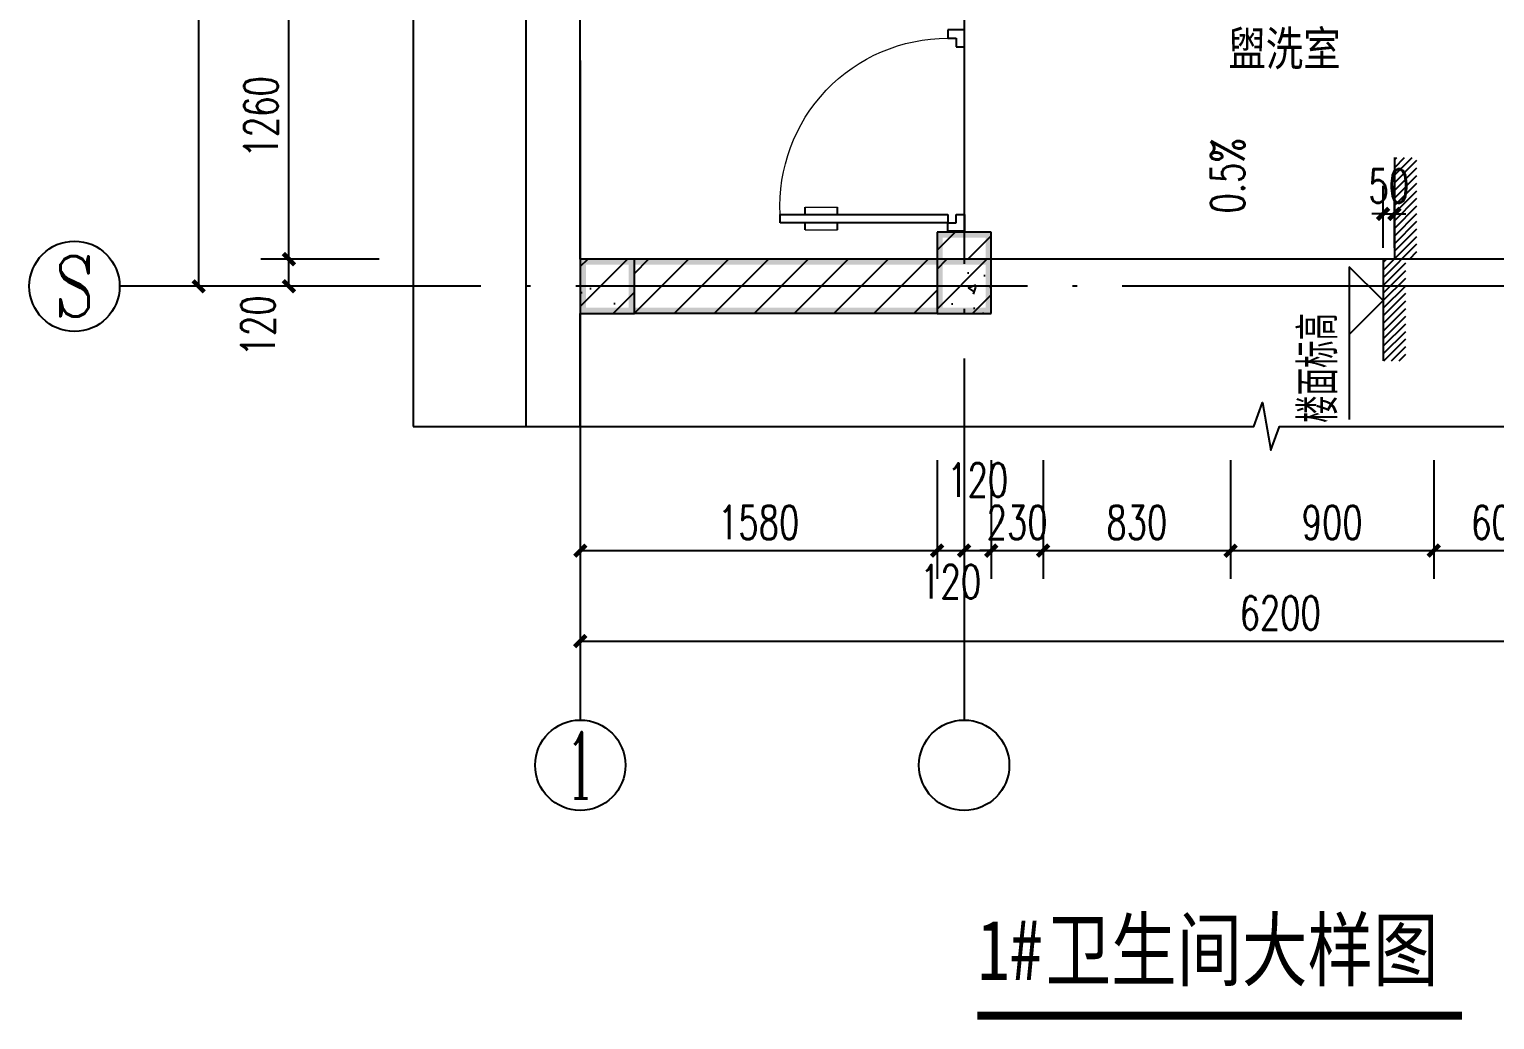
# Model space of a CAD drawing. Extents: x 14095202 to 14511487, y -1430609 to -90420.
# Drawn here: x 14095202 to 14101692, y -1408477 to -1404093 of the extents above; entities that cross this region are included whole.
import ezdxf
from ezdxf.enums import TextEntityAlignment as Align

# ---------------------------------------------------------------- set-up
doc = ezdxf.new("R2010")
doc.units = 0
doc.header["$LTSCALE"] = 1000
doc.header["$MEASUREMENT"] = 0
doc.linetypes.add('DOTE', pattern=[2.42, 2, -0.2, 0.02, -0.2])
for name, color, linetype in [('AXIS', 3, 'Continuous'), ('AXIS_TEXT', 7, 'Continuous'), ('COLUMN', 2, 'Continuous'), ('DIM_ELEV', 3, 'Continuous'), ('DIM_SYMB', 3, 'Continuous'), ('DOTE', 1, 'DOTE'), ('PUB_DIM', 3, 'Continuous'), ('PUB_HATCH', 8, 'Continuous'), ('PUB_TEXT', 7, 'Continuous'), ('PUB_WALL', 9, 'Continuous'), ('WALL', 9, 'Continuous'), ('WALL-PARAPET', 6, 'Continuous'), ('WINDOW', 4, 'Continuous'), ('填充', 251, 'Continuous'), ('看线', 149, 'Continuous')]:
    doc.layers.add(name, color=color, linetype=linetype)
doc.styles.add('_TCH_AXIS', font='COMPLEX', dxfattribs={"bigfont": 'GBCBIG'})
doc.styles.add('_TCH_DIM', font='SIMPLEX', dxfattribs={"bigfont": 'GBCBIG'})
doc.styles.add('_TCH_DIM_T3', font='SIMPLEX', dxfattribs={"width": 0.705882, "bigfont": 'GBCBIG'})
doc.styles.add('COMPLEX', font='COMPLEX')
doc.styles.add('YAYA', font='', dxfattribs={"width": 0.8, "height": 1})
doc.styles.get('YAYA').set_extended_font_data('SimSun')
doc.dimstyles.new('_TCH_ARCH&&50', dxfattribs={"dimtxt": 148.75, "dimasz": 50, "dimexe": 125, "dimexo": 150, "dimgap": 50, "dimtad": 1, "dimdec": 0, "dimzin": 0, "dimdsep": 46, "dimtxsty": '_TCH_DIM_T3', "dimblk": 'ARCHTICK', "dimcen": 0.09, "dimclrt": 7, "dimazin": 2, "dimtfac": 1, "dimtdec": 0, "dimtix": 1, "dimtmove": 2, "dimatfit": 3, "dimfxl": 0, "dimtolj": 1, "dimtzin": 0, "dimarcsym": 0})
pattern_1 = [(45, (0, 89.76), (-88.388383, 88.388383), [])]
pattern_2 = [(45, (0, 0), (-88.3883476, 88.3883476), []), (50, (0, 0), (358.630091, -31.3760675), [37.5, -412.5]), (355, (0, 0), (-69.375667, 376.096067), [30, -330]), (100.4514, (29.9, -2.6), (289.254691, 344.719771), [31.870095, -350.571056]), (46.1842, (0, 100), (533.620524, -82.759507), [56.25, -618.75]), (96.6356, (44.47, 93.1), (467.331353, 487.058935), [47.805144, -525.8565]), (351.1842, (0, 100), (467.330973, 487.0593), [45, -495]), (21, (50, 75), (298.453526, -201.3094453), [37.5, -412.5]), (326, (50, 75), (121.657666, 362.575023), [30, -330]), (71.4514, (74.87, 58.22), (420.111314, 161.265248), [31.870095, -350.571056]), (37.5, (0, 0), (6.0799277, 166.4469269), [0, -326, 0, -335, 0, -331.25]), (7.5, (0, 0), (131.5347687, 197.205856), [0, -191, 0, -318.5, 0, -126.25]), (327.5, (-111.5, 0), (266.9112181, -11.2774359), [0, -125, 0, -390, 0, -517.5]), (317.5, (-161.5, 0), (291.5930847, 50.052491), [0, -162.5, 0, -259, 0, -367.5])]

# ---------------------------------------------------------------- blocks, each defined once
blk = doc.blocks.new('A$C687E1119')
at = {"layer": '填充', "color": 148}
for p, q in [((100, 1778), (122, 1800)), ((100, 1710), (190, 1800)), ((100, 1643), (257, 1800)), ((100, 1576), (300, 1776)), ((100, 1508), (300, 1708)), ((100, 1441), (300, 1641)), ((100, 1374), (300, 1574)), ((100, 1306), (300, 1506)), ((100, 1239), (300, 1439)), ((100, 1172), (300, 1372)), ((100, 1104), (300, 1304)), ((100, 1037), (300, 1237)), ((100, 970), (300, 1170)), ((100, 902), (300, 1102)), ((0, 735), (300, 1035)), ((233, 900), (300, 967)), ((0, 870), (30, 900)), ((0, 802), (98, 900)), ((0, 667), (200, 867)), ((0, 600), (200, 800)), ((0, 533), (200, 733)), ((0, 465), (200, 665)), ((0, 398), (200, 598)), ((0, 331), (200, 531)), ((0, 263), (200, 463)), ((0, 196), (200, 396)), ((0, 129), (200, 329)), ((0, 61), (200, 261)), ((6, 0), (200, 194)), ((73, 0), (200, 127)), ((141, 0), (200, 59))]:
    blk.add_line(p, q, dxfattribs=at)
at = {"layer": '看线', "color": 104}
blk.add_lwpolyline([(100, 1800), (100, 900), (0, 900), (0, 0)], dxfattribs=at)
blk = doc.blocks.new('$DorLib2D$00000009')
for p, q in [((0.4129, 0.9053), (0.4129, 0.0807)), ((0.4541, 0.9053), (0.4129, 0.9053)), ((0.4541, 0.0807), (0.4541, 0.9053)), ((0.4129, 0.7822), (0.378, 0.7822)), ((0.489, 0.7822), (0.4541, 0.7822)), ((0.4129, 0.6235), (0.378, 0.6235)), ((0.489, 0.6235), (0.4541, 0.6235)), ((-0.4941, 0.0807), (-0.4529, 0.0807)), ((-0.4941, -0.0018), (-0.4941, 0.0807)), ((-0.4529, 0.0807), (-0.4529, 0.0395)), ((0.4129, 0.0807), (0.4541, 0.0807)), ((0.4953, 0.0807), (0.4541, 0.0807)), ((0.4541, 0.0807), (0.4541, 0.0395)), ((0.4953, -0.0018), (0.4953, 0.0807)), ((-0.4529, 0.0395), (-0.4117, 0.0395)), ((-0.4117, 0.0395), (-0.4117, -0.0018)), ((0.4541, 0.0395), (0.4129, 0.0395)), ((0.4129, 0.0395), (0.4129, -0.0018)), ((-0.4941, -0.0018), (-0.4941, -0.0018)), ((-0.4117, -0.0018), (-0.4941, -0.0018)), ((0.4129, -0.0018), (0.4953, -0.0018)), ((0.4953, -0.0018), (0.4953, -0.0018))]:
    blk.add_line(p, q)
at = {"lineweight": 13}
for p, q in [((0.378, 0.7822), (0.378, 0.6235)), ((0.489, 0.7822), (0.489, 0.6235))]:
    blk.add_line(p, q, dxfattribs=at)
blk.add_arc((0.3716, 0.0817), 0.8246, 87.13397, 180.07167, dxfattribs=at)
blk = doc.blocks.new('_AXISO')
blk.add_circle((0, 0), 0.5)
at = {"layer": 'AXIS_TEXT', "style": 'COMPLEX', "width": 1.041667}
blk.add_attdef('A', text='', height=0.56, dxfattribs=at).set_placement((-0.25, -0.28), (0.25, -0.28), align=Align.FIT)
blk = doc.blocks.new('_ArchTick')
at = {"color": 0, "linetype": 'ByBlock', "const_width": 0.4}
blk.add_lwpolyline([(-0.5, -0.5), (0.5, 0.5)], dxfattribs=at)
blk = doc.blocks.new('*D947')
at = {"layer": 'AXIS', "color": 0, "lineweight": -2}
for p, q in [((14097642.2, -1406000.8), (14097642.2, -1406925.8)), ((14103842.2, -1406000.8), (14103842.2, -1406925.8)), ((14097642.2, -1406800.8), (14103842.2, -1406800.8))]:
    blk.add_line(p, q, dxfattribs=at)
at = {"layer": 'Defpoints', "color": 0}
for p in [(14097642.2, -1405850.8), (14103842.2, -1405850.8), (14103842.2, -1406800.8)]:
    blk.add_point(p, dxfattribs=at)
at = {"layer": 'AXIS', "color": 0, "lineweight": -2, "xscale": 50, "yscale": 50, "zscale": 50, "rotation": 180}
blk.add_blockref('_ArchTick', (14097642.2, -1406800.8), dxfattribs=at)
at = {"layer": 'AXIS', "color": 0, "lineweight": -2, "xscale": 50, "yscale": 50, "zscale": 50}
blk.add_blockref('_ArchTick', (14103842.2, -1406800.8), dxfattribs=at)
at = {"layer": 'AXIS', "color": 7, "insert": (14100742.2, -1406676.4), "char_height": 148.75, "attachment_point": 5, "style": '_TCH_DIM_T3'}
blk.add_mtext('\\A1;6200', dxfattribs=at)
blk = doc.blocks.new('*D948')
at = {"layer": 'AXIS', "color": 0, "lineweight": -2}
for p, q in [((14097642.2, -1406000.8), (14097642.2, -1406525.8)), ((14099222.2, -1406000.8), (14099222.2, -1406525.8)), ((14097642.2, -1406400.8), (14099222.2, -1406400.8))]:
    blk.add_line(p, q, dxfattribs=at)
at = {"layer": 'Defpoints', "color": 0}
for p in [(14097642.2, -1405850.8), (14099222.2, -1405850.8), (14099222.2, -1406400.8)]:
    blk.add_point(p, dxfattribs=at)
at = {"layer": 'AXIS', "color": 0, "lineweight": -2, "xscale": 50, "yscale": 50, "zscale": 50, "rotation": 180}
blk.add_blockref('_ArchTick', (14097642.2, -1406400.8), dxfattribs=at)
at = {"layer": 'AXIS', "color": 0, "lineweight": -2, "xscale": 50, "yscale": 50, "zscale": 50}
blk.add_blockref('_ArchTick', (14099222.2, -1406400.8), dxfattribs=at)
at = {"layer": 'AXIS', "color": 7, "insert": (14098432.2, -1406276.4), "char_height": 148.75, "attachment_point": 5, "style": '_TCH_DIM_T3'}
blk.add_mtext('\\A1;1580', dxfattribs=at)
blk = doc.blocks.new('*D949')
at = {"layer": 'AXIS', "color": 0, "lineweight": -2}
for p, q in [((14099222.2, -1406000.8), (14099222.2, -1406525.8)), ((14099342.2, -1406000.8), (14099342.2, -1406525.8)), ((14099222.2, -1406400.8), (14099342.2, -1406400.8))]:
    blk.add_line(p, q, dxfattribs=at)
at = {"layer": 'Defpoints', "color": 0}
for p in [(14099222.2, -1405850.8), (14099342.2, -1405850.8), (14099342.2, -1406400.8)]:
    blk.add_point(p, dxfattribs=at)
at = {"layer": 'AXIS', "color": 0, "lineweight": -2, "xscale": 50, "yscale": 50, "zscale": 50, "rotation": 180}
blk.add_blockref('_ArchTick', (14099222.2, -1406400.8), dxfattribs=at)
at = {"layer": 'AXIS', "color": 0, "lineweight": -2, "xscale": 50, "yscale": 50, "zscale": 50}
blk.add_blockref('_ArchTick', (14099342.2, -1406400.8), dxfattribs=at)
at = {"layer": 'AXIS', "color": 7, "insert": (14099282.2, -1406538.3), "char_height": 148.75, "attachment_point": 5, "style": '_TCH_DIM_T3'}
blk.add_mtext('\\A1;120', dxfattribs=at)
blk = doc.blocks.new('*D950')
at = {"layer": 'AXIS', "color": 0, "lineweight": -2}
for p, q in [((14099342.2, -1406000.8), (14099342.2, -1406525.8)), ((14099462.2, -1406000.8), (14099462.2, -1406525.8)), ((14099342.2, -1406400.8), (14099462.2, -1406400.8))]:
    blk.add_line(p, q, dxfattribs=at)
at = {"layer": 'Defpoints', "color": 0}
for p in [(14099342.2, -1405850.8), (14099462.2, -1405850.8), (14099462.2, -1406400.8)]:
    blk.add_point(p, dxfattribs=at)
at = {"layer": 'AXIS', "color": 0, "lineweight": -2, "xscale": 50, "yscale": 50, "zscale": 50, "rotation": 180}
blk.add_blockref('_ArchTick', (14099342.2, -1406400.8), dxfattribs=at)
at = {"layer": 'AXIS', "color": 0, "lineweight": -2, "xscale": 50, "yscale": 50, "zscale": 50}
blk.add_blockref('_ArchTick', (14099462.2, -1406400.8), dxfattribs=at)
at = {"layer": 'AXIS', "color": 7, "insert": (14099402.2, -1406088.3), "char_height": 148.75, "attachment_point": 5, "style": '_TCH_DIM_T3'}
blk.add_mtext('\\A1;120', dxfattribs=at)
blk = doc.blocks.new('*D951')
at = {"layer": 'AXIS', "color": 0, "lineweight": -2}
for p, q in [((14099462.2, -1406000.8), (14099462.2, -1406525.8)), ((14099692.2, -1406000.8), (14099692.2, -1406525.8)), ((14099462.2, -1406400.8), (14099412.2, -1406400.8)), ((14099462.2, -1406400.8), (14099692.2, -1406400.8)), ((14099692.2, -1406400.8), (14099742.2, -1406400.8))]:
    blk.add_line(p, q, dxfattribs=at)
at = {"layer": 'Defpoints', "color": 0}
for p in [(14099462.2, -1405850.8), (14099692.2, -1405850.8), (14099692.2, -1406400.8)]:
    blk.add_point(p, dxfattribs=at)
at = {"layer": 'AXIS', "color": 0, "lineweight": -2, "xscale": 50, "yscale": 50, "zscale": 50}
blk.add_blockref('_ArchTick', (14099462.2, -1406400.8), dxfattribs=at)
at = {"layer": 'AXIS', "color": 0, "lineweight": -2, "xscale": 50, "yscale": 50, "zscale": 50, "rotation": 180}
blk.add_blockref('_ArchTick', (14099692.2, -1406400.8), dxfattribs=at)
at = {"layer": 'AXIS', "color": 7, "insert": (14099577.2, -1406276.4), "char_height": 148.75, "attachment_point": 5, "style": '_TCH_DIM_T3'}
blk.add_mtext('\\A1;230', dxfattribs=at)
blk = doc.blocks.new('*D952')
at = {"layer": 'AXIS', "color": 0, "lineweight": -2}
for p, q in [((14099692.2, -1406000.8), (14099692.2, -1406525.8)), ((14100522.2, -1406000.8), (14100522.2, -1406525.8)), ((14099692.2, -1406400.8), (14100522.2, -1406400.8))]:
    blk.add_line(p, q, dxfattribs=at)
at = {"layer": 'Defpoints', "color": 0}
for p in [(14099692.2, -1405850.8), (14100522.2, -1405850.8), (14100522.2, -1406400.8)]:
    blk.add_point(p, dxfattribs=at)
at = {"layer": 'AXIS', "color": 0, "lineweight": -2, "xscale": 50, "yscale": 50, "zscale": 50, "rotation": 180}
blk.add_blockref('_ArchTick', (14099692.2, -1406400.8), dxfattribs=at)
at = {"layer": 'AXIS', "color": 0, "lineweight": -2, "xscale": 50, "yscale": 50, "zscale": 50}
blk.add_blockref('_ArchTick', (14100522.2, -1406400.8), dxfattribs=at)
at = {"layer": 'AXIS', "color": 7, "insert": (14100107.2, -1406276.4), "char_height": 148.75, "attachment_point": 5, "style": '_TCH_DIM_T3'}
blk.add_mtext('\\A1;830', dxfattribs=at)
blk = doc.blocks.new('*D953')
at = {"layer": 'AXIS', "color": 0, "lineweight": -2}
for p, q in [((14100522.2, -1406000.8), (14100522.2, -1406525.8)), ((14101422.2, -1406000.8), (14101422.2, -1406525.8)), ((14100522.2, -1406400.8), (14101422.2, -1406400.8))]:
    blk.add_line(p, q, dxfattribs=at)
at = {"layer": 'Defpoints', "color": 0}
for p in [(14100522.2, -1405850.8), (14101422.2, -1405850.8), (14101422.2, -1406400.8)]:
    blk.add_point(p, dxfattribs=at)
at = {"layer": 'AXIS', "color": 0, "lineweight": -2, "xscale": 50, "yscale": 50, "zscale": 50, "rotation": 180}
blk.add_blockref('_ArchTick', (14100522.2, -1406400.8), dxfattribs=at)
at = {"layer": 'AXIS', "color": 0, "lineweight": -2, "xscale": 50, "yscale": 50, "zscale": 50}
blk.add_blockref('_ArchTick', (14101422.2, -1406400.8), dxfattribs=at)
at = {"layer": 'AXIS', "color": 7, "insert": (14100972.2, -1406276.4), "char_height": 148.75, "attachment_point": 5, "style": '_TCH_DIM_T3'}
blk.add_mtext('\\A1;900', dxfattribs=at)
blk = doc.blocks.new('*D954')
at = {"layer": 'AXIS', "color": 0, "lineweight": -2}
for p, q in [((14101422.2, -1406000.8), (14101422.2, -1406525.8)), ((14102022.2, -1406000.8), (14102022.2, -1406525.8)), ((14101422.2, -1406400.8), (14102022.2, -1406400.8))]:
    blk.add_line(p, q, dxfattribs=at)
at = {"layer": 'Defpoints', "color": 0}
for p in [(14101422.2, -1405850.8), (14102022.2, -1405850.8), (14102022.2, -1406400.8)]:
    blk.add_point(p, dxfattribs=at)
at = {"layer": 'AXIS', "color": 0, "lineweight": -2, "xscale": 50, "yscale": 50, "zscale": 50, "rotation": 180}
blk.add_blockref('_ArchTick', (14101422.2, -1406400.8), dxfattribs=at)
at = {"layer": 'AXIS', "color": 0, "lineweight": -2, "xscale": 50, "yscale": 50, "zscale": 50}
blk.add_blockref('_ArchTick', (14102022.2, -1406400.8), dxfattribs=at)
at = {"layer": 'AXIS', "color": 7, "insert": (14101722.2, -1406276.4), "char_height": 148.75, "attachment_point": 5, "style": '_TCH_DIM_T3'}
blk.add_mtext('\\A1;600', dxfattribs=at)
blk = doc.blocks.new('*D959')
at = {"layer": 'AXIS', "color": 0, "lineweight": -2}
for p, q in [((14096752.2, -1400130.8), (14095827.2, -1400130.8)), ((14095952.2, -1405230.8), (14095952.2, -1400130.8)), ((14096752.2, -1405230.8), (14095827.2, -1405230.8))]:
    blk.add_line(p, q, dxfattribs=at)
at = {"layer": 'Defpoints', "color": 0}
for p in [(14095952.2, -1400130.8), (14096902.2, -1400130.8), (14096902.2, -1405230.8)]:
    blk.add_point(p, dxfattribs=at)
at = {"layer": 'AXIS', "color": 0, "lineweight": -2, "xscale": 50, "yscale": 50, "zscale": 50}
for p, rotation in [((14095952.2, -1400130.8), 90), ((14095952.2, -1405230.8), 270)]:
    blk.add_blockref('_ArchTick', p, dxfattribs=dict(at, rotation=rotation))
at = {"layer": 'AXIS', "color": 7, "insert": (14095827.8, -1402680.8), "char_height": 148.75, "attachment_point": 5, "rotation": 90, "style": '_TCH_DIM_T3'}
blk.add_mtext('\\A1;5100', dxfattribs=at)
blk = doc.blocks.new('*D967')
at = {"layer": 'AXIS', "color": 0, "lineweight": -2}
for p, q in [((14096752.2, -1403850.8), (14096227.2, -1403850.8)), ((14096352.2, -1405110.8), (14096352.2, -1403850.8)), ((14096752.2, -1405110.8), (14096227.2, -1405110.8))]:
    blk.add_line(p, q, dxfattribs=at)
at = {"layer": 'Defpoints', "color": 0}
for p in [(14096352.2, -1403850.8), (14096902.2, -1403850.8), (14096902.2, -1405110.8)]:
    blk.add_point(p, dxfattribs=at)
at = {"layer": 'AXIS', "color": 0, "lineweight": -2, "xscale": 50, "yscale": 50, "zscale": 50}
for p, rotation in [((14096352.2, -1403850.8), 90), ((14096352.2, -1405110.8), 270)]:
    blk.add_blockref('_ArchTick', p, dxfattribs=dict(at, rotation=rotation))
at = {"layer": 'AXIS', "color": 7, "insert": (14096227.8, -1404480.8), "char_height": 148.75, "attachment_point": 5, "rotation": 90, "style": '_TCH_DIM_T3'}
blk.add_mtext('\\A1;1260', dxfattribs=at)
blk = doc.blocks.new('*D968')
at = {"layer": 'AXIS', "color": 0, "lineweight": -2}
for p, q in [((14096752.2, -1405110.8), (14096227.2, -1405110.8)), ((14096352.2, -1405230.8), (14096352.2, -1405110.8)), ((14096752.2, -1405230.8), (14096227.2, -1405230.8))]:
    blk.add_line(p, q, dxfattribs=at)
at = {"layer": 'Defpoints', "color": 0}
for p in [(14096352.2, -1405110.8), (14096902.2, -1405110.8), (14096902.2, -1405230.8)]:
    blk.add_point(p, dxfattribs=at)
at = {"layer": 'AXIS', "color": 0, "lineweight": -2, "xscale": 50, "yscale": 50, "zscale": 50}
for p, rotation in [((14096352.2, -1405110.8), 90), ((14096352.2, -1405230.8), 270)]:
    blk.add_blockref('_ArchTick', p, dxfattribs=dict(at, rotation=rotation))
at = {"layer": 'AXIS', "color": 7, "insert": (14096214.7, -1405405.8), "char_height": 148.75, "attachment_point": 5, "rotation": 90, "style": '_TCH_DIM_T3'}
blk.add_mtext('\\A1;120', dxfattribs=at)
blk = doc.blocks.new('*D998')
at = {"layer": 'Defpoints', "color": 0}
for p in [(14101247.7, -1404910.8), (14101197.7, -1405210.8), (14101247.7, -1405210.8)]:
    blk.add_point(p, dxfattribs=at)
at = {"layer": 'PUB_DIM', "color": 0, "lineweight": -2}
for p, q in [((14101197.7, -1405060.8), (14101197.7, -1404785.8)), ((14101247.7, -1405060.8), (14101247.7, -1404785.8)), ((14101197.7, -1404910.8), (14101147.7, -1404910.8)), ((14101197.7, -1404910.8), (14101247.7, -1404910.8)), ((14101247.7, -1404910.8), (14101297.7, -1404910.8))]:
    blk.add_line(p, q, dxfattribs=at)
at = {"layer": 'PUB_DIM', "color": 0, "lineweight": -2, "xscale": 50, "yscale": 50, "zscale": 50}
blk.add_blockref('_ArchTick', (14101197.7, -1404910.8), dxfattribs=at)
at = {"layer": 'PUB_DIM', "color": 0, "lineweight": -2, "xscale": 50, "yscale": 50, "zscale": 50, "rotation": 180}
blk.add_blockref('_ArchTick', (14101247.7, -1404910.8), dxfattribs=at)
at = {"layer": 'PUB_DIM', "color": 7, "insert": (14101222.7, -1404786.4), "char_height": 148.75, "attachment_point": 5, "style": '_TCH_DIM_T3'}
blk.add_mtext('\\A1;50', dxfattribs=at)

msp = doc.modelspace()

# ---------------------------------------------------------------- hatches: boundary and pattern name
at = {"layer": 'COLUMN'}
for points in [[(14097642.2, -1405110.8), (14097642.2, -1405350.8), (14097667.2, -1405325.8), (14097667.2, -1405135.8)], [(14097882.2, -1405110.8), (14097642.2, -1405110.8), (14097667.2, -1405135.8), (14097857.2, -1405135.8)], [(14097882.2, -1405350.8), (14097882.2, -1405110.8), (14097857.2, -1405135.8), (14097857.2, -1405325.8)], [(14099222.2, -1405110.8), (14099222.2, -1405350.8), (14099247.2, -1405325.8), (14099247.2, -1405135.8)], [(14099462.2, -1405110.8), (14099222.2, -1405110.8), (14099247.2, -1405135.8), (14099437.2, -1405135.8)], [(14099462.2, -1405350.8), (14099462.2, -1405110.8), (14099437.2, -1405135.8), (14099437.2, -1405325.8)], [(14097642.2, -1405350.8), (14097882.2, -1405350.8), (14097857.2, -1405325.8), (14097667.2, -1405325.8)], [(14099222.2, -1405350.8), (14099462.2, -1405350.8), (14099437.2, -1405325.8), (14099247.2, -1405325.8)]]:
    msp.add_hatch(color=256, dxfattribs=at).paths.add_polyline_path(points)
at = {"layer": 'PUB_HATCH'}
h = msp.add_hatch(dxfattribs=at)
h.set_pattern_fill('普通砖', color=256, scale=50, style=0)
h.set_pattern_definition(pattern_1)
h.paths.add_polyline_path([(14099222.2, -1405110.8), (14099462.2, -1405110.8), (14099462.2, -1404990.8), (14099222.2, -1404990.8)])
h = msp.add_hatch(dxfattribs=at)
h.set_pattern_fill('钢筋混凝土', color=256, scale=50, style=0)
h.set_pattern_definition(pattern_2)
h.paths.add_polyline_path([(14097642.2, -1405110.8), (14097642.2, -1405350.8), (14097882.2, -1405350.8), (14097882.2, -1405110.8)])
h = msp.add_hatch(dxfattribs=at)
h.set_pattern_fill('普通砖', color=256, scale=50, style=0)
h.set_pattern_definition(pattern_1)
h.paths.add_polyline_path([(14097882.2, -1405110.8), (14097882.2, -1405350.8), (14099222.2, -1405350.8), (14099222.2, -1405110.8)])
h = msp.add_hatch(dxfattribs=at)
h.set_pattern_fill('钢筋混凝土', color=256, scale=50, style=0)
h.set_pattern_definition(pattern_2)
h.paths.add_polyline_path([(14099222.2, -1405110.8), (14099222.2, -1405350.8), (14099462.2, -1405350.8), (14099462.2, -1405110.8)])
at = {"layer": 'PUB_WALL'}
for points in [[(14099462.2, -1404990.8), (14099222.2, -1404990.8), (14099247.2, -1405015.8), (14099437.2, -1405015.8)], [(14099222.2, -1405110.8), (14099247.2, -1405110.8), (14099247.2, -1405015.8), (14099222.2, -1404990.8)], [(14099437.2, -1405110.8), (14099462.2, -1405110.8), (14099462.2, -1404990.8), (14099437.2, -1405015.8)], [(14097882.2, -1405110.8), (14097882.2, -1405135.8), (14099222.2, -1405135.8), (14099222.2, -1405110.8)], [(14097882.2, -1405325.8), (14097882.2, -1405350.8), (14099222.2, -1405350.8), (14099222.2, -1405325.8)]]:
    msp.add_hatch(color=256, dxfattribs=at).paths.add_polyline_path(points)

# ---------------------------------------------------------------- linework, layer by layer
at = {"layer": 'AXIS'}
for p, q in [((14096902.2, -1405230.8), (14095602.2, -1405230.8)), ((14097642.2, -1405850.8), (14097642.2, -1407150.8)), ((14099342.2, -1405850.8), (14099342.2, -1407150.8))]:
    msp.add_line(p, q, dxfattribs=at)
at = {"layer": 'COLUMN'}
for p, q in [((14097642.2, -1405110.8), (14097642.2, -1405350.8)), ((14097882.2, -1405110.8), (14097642.2, -1405110.8)), ((14097882.2, -1405350.8), (14097882.2, -1405110.8)), ((14099222.2, -1405110.8), (14099222.2, -1405350.8)), ((14099462.2, -1405110.8), (14099222.2, -1405110.8)), ((14099462.2, -1405350.8), (14099462.2, -1405110.8)), ((14097642.2, -1405350.8), (14097882.2, -1405350.8)), ((14099222.2, -1405350.8), (14099462.2, -1405350.8))]:
    msp.add_line(p, q, dxfattribs=at)
at = {"layer": 'DIM_ELEV'}
for p, q in [((14101197.7, -1405294.4), (14101047.7, -1405144.4)), ((14101047.7, -1405144.4), (14101047.7, -1405820.1)), ((14101197.7, -1405294.4), (14101047.7, -1405444.4))]:
    msp.add_line(p, q, dxfattribs=at)
at = {"layer": 'DIM_SYMB'}
for points in [[(14096902.2, -1399390.8), (14096902.2, -1402564.5), (14097007.2, -1402602.7), (14096797.2, -1402639.8), (14096902.2, -1402677), (14096902.2, -1405850.8)], [(14096902.2, -1405850.8), (14100625.9, -1405850.8), (14100664.1, -1405745.8), (14100701.1, -1405955.8), (14100738.4, -1405850.8), (14104462.2, -1405850.8)]]:
    msp.add_lwpolyline(points, dxfattribs=at)
msp.add_lwpolyline([(14100636.2, -1405038.4, 0, 0, 0), (14100636.2, -1404588.4, 40, 0, 0), (14100636.2, -1404438.4, 0, 0, 0)], format="xyseb", dxfattribs=at)
at = {"layer": 'DIM_SYMB', "const_width": 35}
msp.add_lwpolyline([(14099400.4, -1408459.4), (14101547.3, -1408459.4)], dxfattribs=at)
at = {"layer": 'DOTE'}
for p, q in [((14097642.2, -1399390.8), (14097642.2, -1405850.8)), ((14099342.2, -1403130.8), (14099342.2, -1405850.8)), ((14104462.2, -1405230.8), (14096902.2, -1405230.8))]:
    msp.add_line(p, q, dxfattribs=at)
at = {"layer": 'WALL'}
for p, q in [((14099462.2, -1404990.8), (14099222.2, -1404990.8)), ((14099222.2, -1404990.8), (14099222.2, -1405110.8)), ((14099462.2, -1405110.8), (14099462.2, -1404990.8)), ((14099222.2, -1405110.8), (14097882.2, -1405110.8)), ((14099222.2, -1405350.8), (14097882.2, -1405350.8))]:
    msp.add_line(p, q, dxfattribs=at)
at = {"layer": 'WALL-PARAPET'}
for p, q in [((14097402.2, -1405270.7), (14097402.2, -1399890.8)), ((14097642.2, -1405110.8), (14097642.2, -1400130.8)), ((14097402.2, -1405850.8), (14097402.2, -1405270.7)), ((14097642.2, -1405850.8), (14097642.2, -1405350.8)), ((14097402.2, -1405850.8), (14097642.2, -1405850.8))]:
    msp.add_line(p, q, dxfattribs=at)
at = {"layer": 'WINDOW'}
msp.add_line((14102022.2, -1405110.8), (14099462.2, -1405110.8), dxfattribs=at)

# ---------------------------------------------------------------- block references
at = {"extrusion": (0, 0, -1), "xscale": -0.5, "yscale": 0.5, "zscale": -0.5}
msp.add_blockref('A$C687E1119', (-14101197.7, -1405560.8), dxfattribs=at)
at = {"layer": 'AXIS'}
ref = msp.add_blockref('_AXISO', (14095402.2, -1405230.8), dxfattribs=dict(at, xscale=400, yscale=400, zscale=400))
ref.add_attrib('A', 'S', dxfattribs={"layer": 'AXIS_TEXT', "ltscale": 0.5, "height": 266.3, "style": '_TCH_AXIS'}).set_placement((14095313.4, -1405363.9), (14095490.9, -1405363.9), align=Align.FIT)
ref = msp.add_blockref('_AXISO', (14097642.2, -1407350.8), dxfattribs=dict(at, xscale=400, yscale=400, zscale=400))
ref.add_attrib('A', '1', dxfattribs={"layer": 'AXIS_TEXT', "ltscale": 0.5, "height": 294.1, "style": '_TCH_AXIS'}).set_placement((14097579.1, -1407497.8), (14097705.2, -1407497.8), align=Align.FIT)
at = {"layer": 'AXIS', "xscale": 400, "yscale": 400, "zscale": 400}
msp.add_blockref('_AXISO', (14099342.2, -1407350.8), dxfattribs=at)
at = {"layer": 'WINDOW', "xscale": 900, "yscale": -900, "zscale": 900, "rotation": 270}
msp.add_blockref('$DorLib2D$00000009', (14099342.2, -1404540.8), dxfattribs=at)

# ---------------------------------------------------------------- texts
at = {"layer": 'PUB_TEXT', "style": 'YAYA', "width": 0.8}
for s, height, p in [('盥洗室', 151.9, (14100512.4, -1404254.2)), ('卫生间大样图', 265.82, (14099702.8, -1408300.8)), ('1#', 265.82, (14099400.4, -1408300.8))]:
    msp.add_text(s, height=height, dxfattribs=at).set_placement(p)
at = {"layer": 'PUB_TEXT', "style": '_TCH_DIM', "width": 0.705882}
msp.add_text('0.5%%%', height=148.75, rotation=90, dxfattribs=at).set_placement((14100583.7, -1404908.4))
at = {"layer": 'PUB_TEXT', "style": '_TCH_DIM'}
msp.add_text('楼面标高', height=168.79, rotation=90, dxfattribs=at).set_placement((14100995.2, -1405835.1))

# ---------------------------------------------------------------- dimensions: what is measured, and where the dimension line sits
at = {"layer": 'AXIS'}
for p1, p2, distance, text, picture, middle in [((14096902.2, -1405230.8), (14096902.2, -1400130.8), 950, '5100', '*D959', (14095827.8, -1402680.8)), ((14096902.2, -1405110.8), (14096902.2, -1403850.8), 550, '1260', '*D967', (14096227.8, -1404480.8)), ((14097642.2, -1405850.8), (14103842.2, -1405850.8), -950, '6200', '*D947', (14100742.2, -1406676.4)), ((14097642.2, -1405850.8), (14099222.2, -1405850.8), -550, '1580', '*D948', (14098432.2, -1406276.4)), ((14099462.2, -1405850.8), (14099692.2, -1405850.8), -550, '230', '*D951', (14099577.2, -1406276.4)), ((14099692.2, -1405850.8), (14100522.2, -1405850.8), -550, '830', '*D952', (14100107.2, -1406276.4)), ((14100522.2, -1405850.8), (14101422.2, -1405850.8), -550, '900', '*D953', (14100972.2, -1406276.4)), ((14101422.2, -1405850.8), (14102022.2, -1405850.8), -550, '600', '*D954', (14101722.2, -1406276.4))]:
    dim = msp.add_aligned_dim(p1=p1, p2=p2, distance=distance, text=text, dimstyle='_TCH_ARCH&&50', dxfattribs=at)
    dim.commit()
    dim.dimension.update_dxf_attribs({"geometry": picture, "text_midpoint": middle})
for base, p1, p2, angle, picture, middle in [((14096352.2, -1405110.8), (14096902.2, -1405230.8), (14096902.2, -1405110.8), 90, '*D968', (14096214.7, -1405405.8)), ((14099342.2, -1406400.8), (14099222.2, -1405850.8), (14099342.2, -1405850.8), 0, '*D949', (14099282.2, -1406538.3)), ((14099462.2, -1406400.8), (14099342.2, -1405850.8), (14099462.2, -1405850.8), 0, '*D950', (14099402.2, -1406088.3))]:
    dim = msp.add_linear_dim(base=base, p1=p1, p2=p2, angle=angle, text='120', dimstyle='_TCH_ARCH&&50', dxfattribs=at)
    dim.commit()
    dim.dimension.update_dxf_attribs({"geometry": picture, "text_midpoint": middle, "dimtype": 161})
at = {"layer": 'PUB_DIM'}
dim = msp.add_aligned_dim(p1=(14101197.7, -1405210.8), p2=(14101247.7, -1405210.8), distance=300, text='50', dimstyle='_TCH_ARCH&&50', dxfattribs=at)
dim.commit()
dim.dimension.update_dxf_attribs({"geometry": '*D998', "text_midpoint": (14101222.7, -1404786.4)})

doc.saveas('drawing.dxf')
